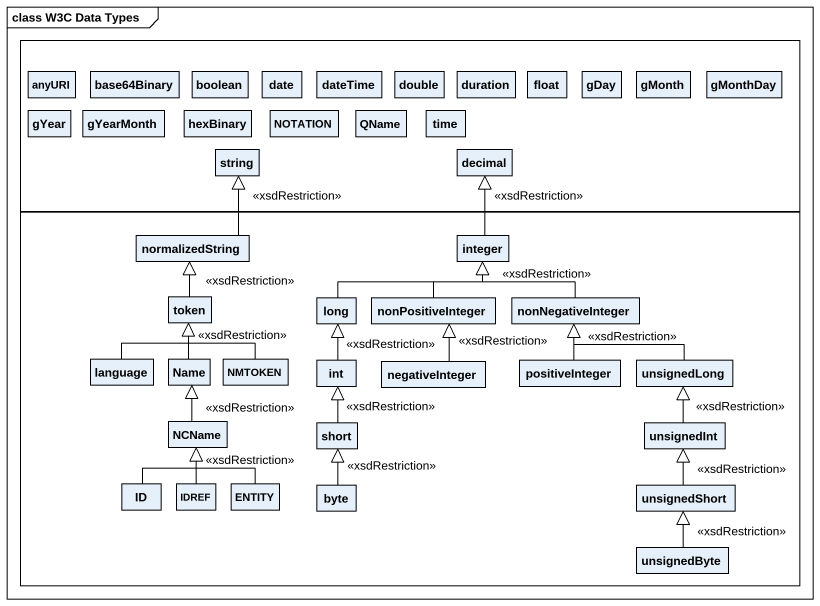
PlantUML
@startuml
mainframe class W3C Data Types
hide circle
hide empty members
rectangle " " as rectangle1 {
  class anyURI
  class base64Binary
  class boolean
  class date
  class dateTime
  class double
  class duration
  class float
  class gDay
  class gMonth
  class gMonthDay
  class gYear
  class gYearMonth
  class hexBinary
  class NOTATION
  class QName
  class time
  class string
  class decimal
}
rectangle " " as rectangle2 {
  class normalizedString
  class integer
  class token
  class long
  class nonPositiveInteger
  class nonNegativeInteger
  class language
  class Name
  class NMTOKEN
  class int
  class negativeInteger
  class positiveInteger
  class unsignedLong
  class NCName
  class short
  class unsignedInt
  class ID
  class IDREF
  class "ENTITY" as ENTITY_
  class byte
  class unsignedShort
  class unsignedByte
}
normalizedString -up-|> string : <<xsdRestriction>>
integer -up-|> decimal : <<xsdRestriction>>
token -up-|> normalizedString : <<xsdRestriction>>
long -right-|> integer
nonPositiveInteger -up-|> integer
nonNegativeInteger -up-|> integer : <<xsdRestriction>>
language -up-|> token
Name -up-|> token
NMTOKEN -up-|> token : <<xsdRestriction>>
int -up-|> long : <<xsdRestriction>>
negativeInteger -up-|> nonPositiveInteger : <<xsdRestriction>>
positiveInteger -up-|> nonNegativeInteger
unsignedLong -left-|> nonNegativeInteger : <<xsdRestriction>>
NCName -up-|> Name : <<xsdRestriction>>
short -up-|> int : <<xsdRestriction>>
unsignedInt -up-|> unsignedLong : <<xsdRestriction>>
ID -up-|> NCName
IDREF -up-|> NCName
ENTITY_ -up-|> NCName : <<xsdRestriction>>
byte -up-|> short : <<xsdRestriction>>
unsignedShort -up-|> unsignedInt : <<xsdRestriction>>
unsignedByte -up-|> unsignedShort : <<xsdRestriction>>
@enduml
